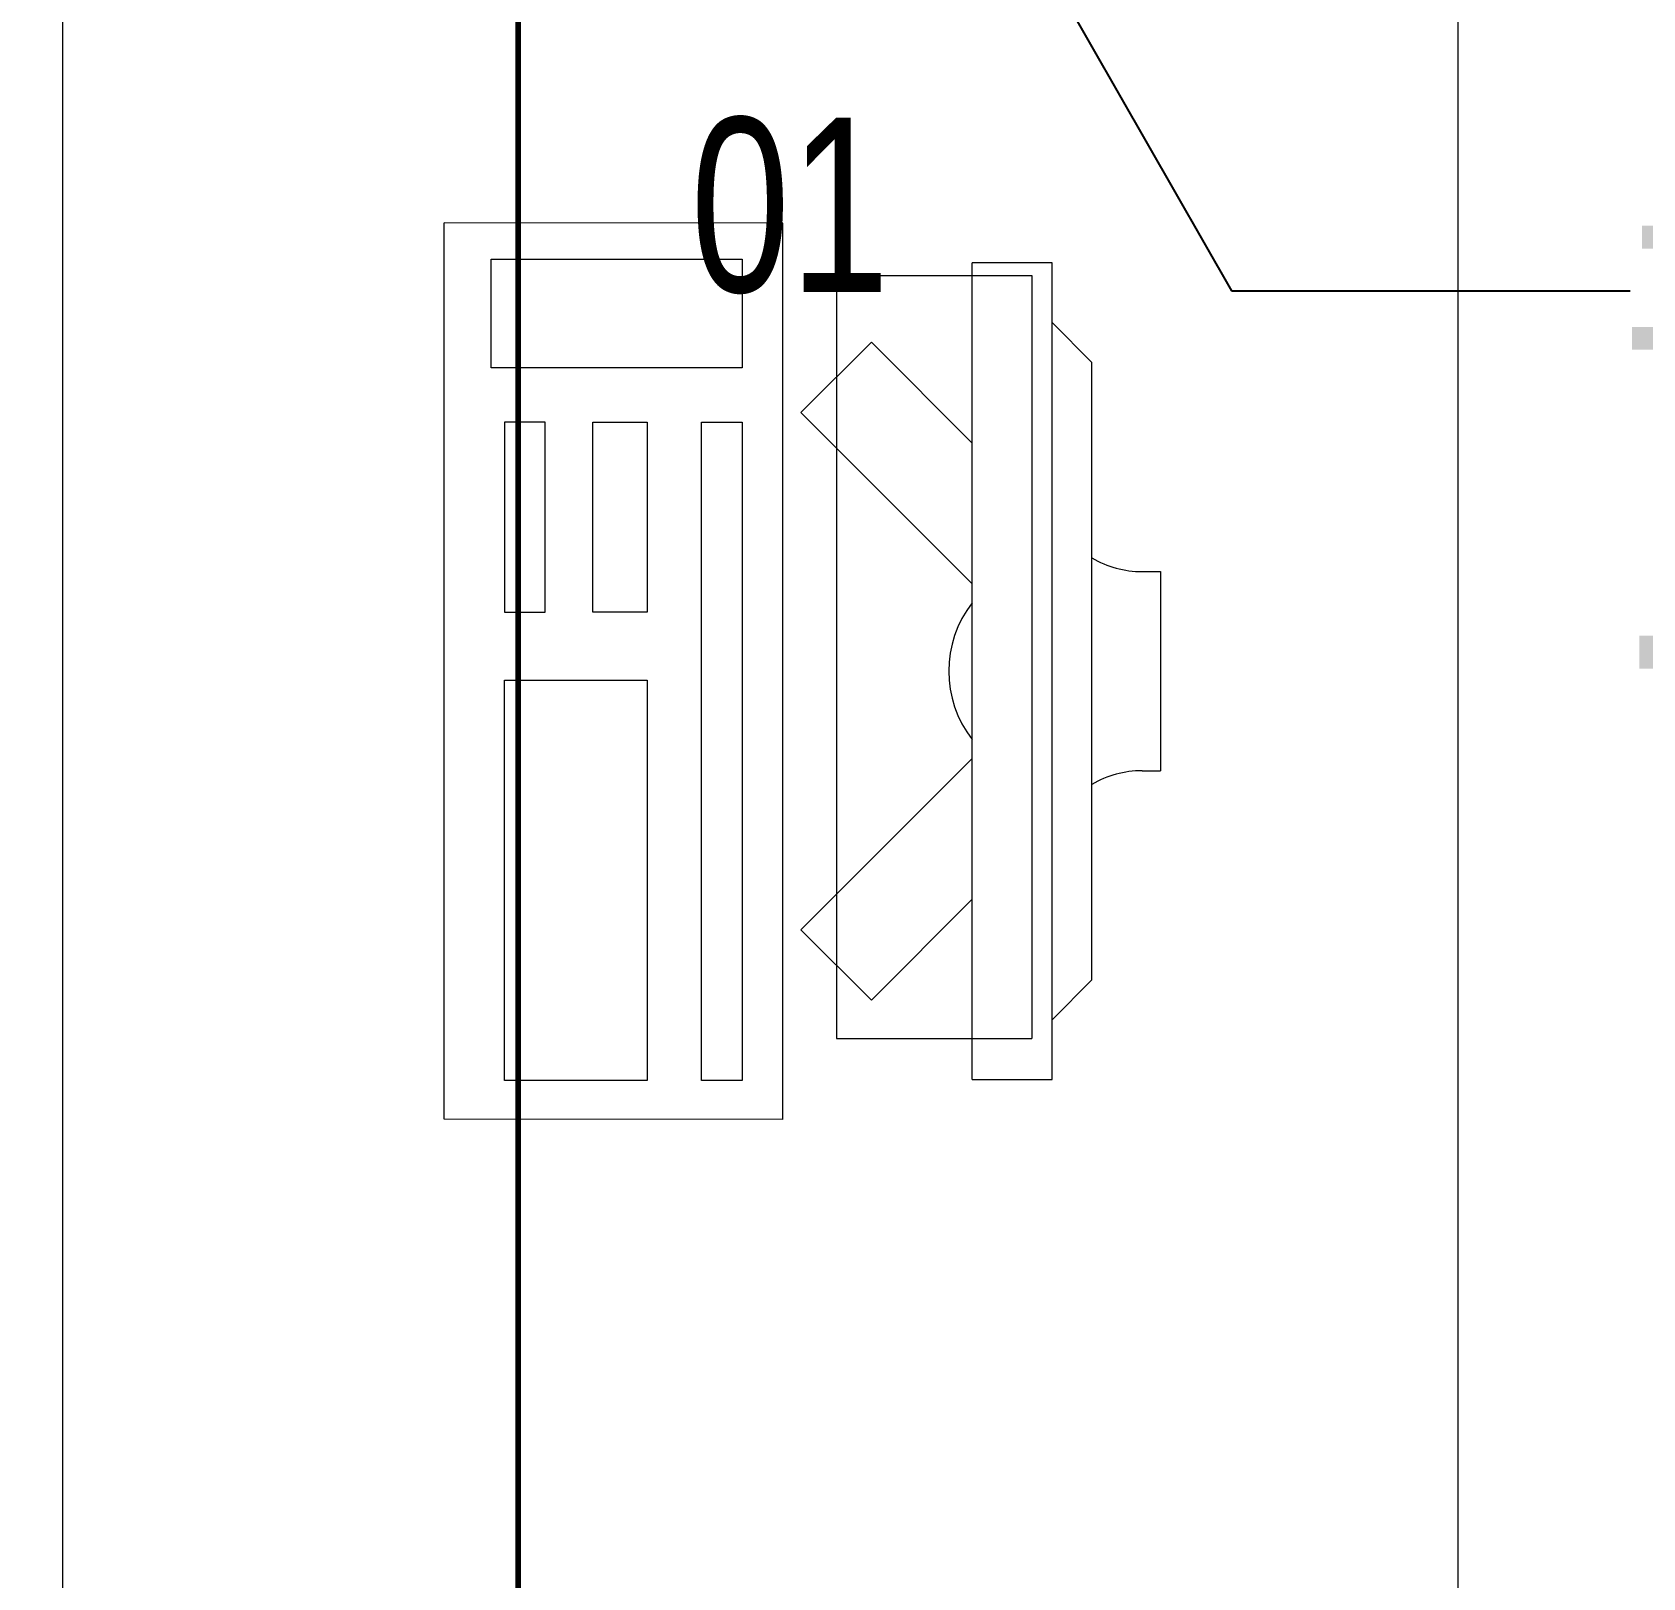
# Model space of a CAD drawing. Header units: metres. Extents: x 75097 to 220695, y -1557923 to -1361206.
# Drawn here: x 102835 to 103643, y -1405479 to -1404704 of the extents above; entities that cross this region are included whole.
import ezdxf
from ezdxf import colors
from ezdxf.entities.mleader import LeaderData, LeaderLine
from ezdxf.math import Vec2, Vec3

# ---------------------------------------------------------------- set-up
doc = ezdxf.new("R2010")
doc.units = ezdxf.units.M
doc.layers.get('0').update_dxf_attribs({"lineweight": 0})
doc.layers.add('A-100 - Copy$0$Medical Equipment and Furniture', color=8, linetype='Continuous', lineweight=0)
doc.layers.add('E-POWR', color=7, linetype='Continuous', lineweight=9, true_color=0x4e7e3e)
doc.styles.add('A-100 - Copy$0$X3G_ENTITY_257CFD', font='swisscl.ttf', dxfattribs={"height": 200})
doc.styles.get("Standard").update_dxf_attribs({"font": 'GOTHIC.TTF'})

# ---------------------------------------------------------------- blocks, each defined once
blk = doc.blocks.new('A-100 - Copy$0$ITCWLS1-P')
for p, q in [((-0.17, 0.45), (-0.17, 0)), ((-0.17, 0.45), (0, 0.45)), ((0, 0.45), (0, 0)), ((-0.26509, 0.43, 0), (-0.30509, 0.43, 0)), ((-0.30509, 0.43, 0), (-0.30509, 0.02, 0)), ((-0.26509, 0.43, 0), (-0.26509, 0.02, 0)), ((-0.14957, 0.43047), (-0.12914, 0.43047)), ((-0.12914, 0.43047), (-0.12914, 0.40893)), ((-0.197, 0.40939), (-0.295, 0.40939)), ((-0.295, 0.02639), (-0.295, 0.40939)), ((-0.197, 0.02639), (-0.197, 0.40939)), ((-0.32509, 0.38, 0), (-0.30509, 0.4, 0)), ((-0.32509, 0.38, 0), (-0.32509, 0.07, 0)), ((-0.35032, 0.275), (-0.35961, 0.275)), ((-0.35961, 0.175), (-0.35961, 0.275)), ((-0.35032, 0.175), (-0.35961, 0.175)), ((-0.32509, 0.07, 0), (-0.30509, 0.05, 0)), ((-0.197, 0.02639), (-0.295, 0.02639)), ((-0.30509, 0.02, 0), (-0.26509, 0.02, 0)), ((-0.17, 0), (0, 0))]:
    blk.add_line(p, q)
at = {"extrusion": (2.48281e-10, 3.18408e-10, -1)}
for p, q in [((-0.26509, 0.33952), (-0.21443, 0.39019)), ((-0.17907, 0.35483), (-0.21443, 0.39019)), ((-0.26509, 0.26881), (-0.17907, 0.35483))]:
    blk.add_line(p, q, dxfattribs=at)
at = {"extrusion": (2.48281e-10, -3.18408e-10, -1)}
for p, q in [((-0.26509, 0.18119), (-0.17907, 0.09517)), ((-0.26509, 0.11048), (-0.21443, 0.05981)), ((-0.17907, 0.09517), (-0.21443, 0.05981))]:
    blk.add_line(p, q, dxfattribs=at)
for points in [[(-0.12914, 0.40893), (-0.12914, 0.09996), (-0.14957, 0.09996), (-0.14957, 0.43047)], [(-0.14957, 0.09997), (-0.14957, 0.09997), (-0.14957, 0.09997), (-0.14957, 0.09997), (-0.14957, 0.09997), (-0.14957, 0.09997), (-0.14957, 0.09997), (-0.14957, 0.09997), (-0.14957, 0.09997)], [(-0.14957, 0.09997), (-0.14957, 0.09997), (-0.14957, 0.09997), (-0.14957, 0.09997), (-0.14957, 0.09997), (-0.14957, 0.09997), (-0.14957, 0.09997), (-0.14957, 0.09997), (-0.14957, 0.09997), (-0.14957, 0.09997), (-0.14957, 0.09997), (-0.14957, 0.09997), (-0.14957, 0.09997), (-0.14957, 0.09997), (-0.14957, 0.09997), (-0.14957, 0.09997), (-0.14957, 0.09997), (-0.14957, 0.09997)], [(-0.14957, 0.09996), (-0.14957, 0.09996), (-0.14957, 0.09996), (-0.14957, 0.09996), (-0.14957, 0.09996), (-0.14957, 0.09996), (-0.14957, 0.09996), (-0.14957, 0.09996), (-0.14957, 0.09996), (-0.14957, 0.09996)], [(-0.14957, 0.09996), (-0.14957, 0.09996), (-0.14957, 0.09996), (-0.14957, 0.09996), (-0.14957, 0.09996), (-0.14957, 0.09996), (-0.14957, 0.09996)], [(-0.14957, 0.09997), (-0.14957, 0.09997), (-0.14957, 0.09997), (-0.14957, 0.09997), (-0.14957, 0.09997), (-0.14957, 0.09997), (-0.14957, 0.09997), (-0.14957, 0.09997), (-0.14957, 0.09997), (-0.14957, 0.09997)], [(-0.14957, 0.09997), (-0.14957, 0.09997), (-0.14957, 0.09997), (-0.14957, 0.09997), (-0.14957, 0.09997), (-0.14957, 0.09997), (-0.14957, 0.09997), (-0.14957, 0.09997), (-0.14957, 0.09997), (-0.14957, 0.09997), (-0.14957, 0.09997), (-0.14957, 0.09997), (-0.14957, 0.09997), (-0.14957, 0.09997), (-0.14957, 0.09997)], [(-0.14957, 0.09997), (-0.14957, 0.09997), (-0.14957, 0.09997), (-0.14957, 0.09997), (-0.14957, 0.09997), (-0.14957, 0.09997), (-0.14957, 0.09997), (-0.14957, 0.09997), (-0.14957, 0.09997), (-0.14957, 0.09997)], [(-0.14957, 0.09997), (-0.14957, 0.09997), (-0.14957, 0.09997), (-0.14957, 0.09997), (-0.14957, 0.09997), (-0.14957, 0.09997), (-0.14957, 0.09997), (-0.14957, 0.09997), (-0.14957, 0.09997), (-0.14957, 0.09997)], [(-0.14957, 0.09996), (-0.14957, 0.09996), (-0.14957, 0.09996), (-0.14957, 0.09996), (-0.14957, 0.09996), (-0.14957, 0.09996), (-0.14957, 0.09996), (-0.14957, 0.09996), (-0.14957, 0.09996), (-0.14957, 0.09996), (-0.14957, 0.09996), (-0.14957, 0.09996), (-0.14957, 0.09996), (-0.14957, 0.09996), (-0.14957, 0.09996), (-0.14957, 0.09996), (-0.14957, 0.09996), (-0.14957, 0.09996), (-0.14957, 0.09997), (-0.14957, 0.09997), (-0.14957, 0.09997), (-0.14957, 0.09997), (-0.14957, 0.09997), (-0.14957, 0.09997), (-0.14957, 0.09997), (-0.14957, 0.09997), (-0.14957, 0.09997), (-0.14957, 0.09997), (-0.14957, 0.09997), (-0.14957, 0.09997), (-0.14957, 0.09997), (-0.14957, 0.09997), (-0.14956, 0.09997), (-0.14956, 0.09997), (-0.14956, 0.09997), (-0.14956, 0.09996), (-0.14956, 0.09996), (-0.14956, 0.09996), (-0.14956, 0.09996), (-0.14956, 0.09996), (-0.14956, 0.09996), (-0.14956, 0.09996), (-0.14956, 0.09996), (-0.14956, 0.09996), (-0.14956, 0.09996), (-0.14956, 0.09996), (-0.14956, 0.09996), (-0.14956, 0.09996), (-0.14957, 0.09996), (-0.14957, 0.09996), (-0.14957, 0.09996), (-0.14957, 0.09996), (-0.14957, 0.09996), (-0.14957, 0.09996)], [(-0.14957, 0.09996), (-0.14957, 0.09996), (-0.14957, 0.09996), (-0.14957, 0.09996), (-0.14957, 0.09996), (-0.14957, 0.09996), (-0.14957, 0.09996), (-0.14957, 0.09996), (-0.14957, 0.09996), (-0.14957, 0.09996), (-0.14957, 0.09997), (-0.14957, 0.09997), (-0.14957, 0.09997), (-0.14957, 0.09996), (-0.14957, 0.09996), (-0.14957, 0.09996), (-0.14957, 0.09996), (-0.14957, 0.09996), (-0.14957, 0.09996), (-0.14957, 0.09997), (-0.14957, 0.09997), (-0.14957, 0.09997), (-0.14957, 0.09997), (-0.14957, 0.09997), (-0.14957, 0.09997), (-0.14957, 0.09997), (-0.14957, 0.09997), (-0.14957, 0.09997), (-0.14957, 0.09997), (-0.14957, 0.09997), (-0.14957, 0.09997), (-0.14957, 0.09997), (-0.14957, 0.09997), (-0.14957, 0.09997), (-0.14957, 0.09997), (-0.14957, 0.09997), (-0.14957, 0.09997), (-0.14957, 0.09997), (-0.14957, 0.09997), (-0.14957, 0.09997), (-0.14957, 0.09997), (-0.14957, 0.09997), (-0.14957, 0.09997), (-0.14957, 0.09997), (-0.14957, 0.09997), (-0.14957, 0.09997), (-0.14957, 0.09997), (-0.14957, 0.09997), (-0.14957, 0.09997), (-0.14957, 0.09997), (-0.14957, 0.09997), (-0.14957, 0.09997), (-0.14957, 0.09997), (-0.14957, 0.09997), (-0.14957, 0.09997), (-0.14957, 0.09997), (-0.14957, 0.09997), (-0.14957, 0.09997), (-0.14957, 0.09997), (-0.14957, 0.09997), (-0.14957, 0.09997), (-0.14957, 0.09997), (-0.14957, 0.09997), (-0.14957, 0.09997), (-0.14957, 0.09997), (-0.14957, 0.09997), (-0.14957, 0.09997), (-0.14957, 0.09997), (-0.14957, 0.09997), (-0.14957, 0.09997), (-0.14957, 0.09997), (-0.14957, 0.09997), (-0.14957, 0.09997), (-0.14957, 0.09997), (-0.14957, 0.09997), (-0.14957, 0.09997), (-0.14957, 0.09997), (-0.14957, 0.09997), (-0.14957, 0.09997), (-0.14957, 0.09997), (-0.14956, 0.09997), (-0.14957, 0.09997), (-0.14957, 0.09997), (-0.14957, 0.09997), (-0.14957, 0.09997), (-0.14956, 0.09997), (-0.14957, 0.09997), (-0.14957, 0.09997), (-0.14957, 0.09997), (-0.14957, 0.09997), (-0.14957, 0.09997), (-0.14957, 0.09997), (-0.14957, 0.09997), (-0.14957, 0.09997), (-0.14957, 0.09997), (-0.14957, 0.09997), (-0.14956, 0.09997), (-0.14957, 0.09996), (-0.14957, 0.09996), (-0.14957, 0.09996), (-0.14956, 0.09996), (-0.14957, 0.09996), (-0.14957, 0.09996), (-0.14957, 0.09996), (-0.14957, 0.09996), (-0.14957, 0.09996), (-0.14957, 0.09996), (-0.14957, 0.09996), (-0.14957, 0.09996), (-0.14957, 0.09996), (-0.14957, 0.09996)], [(-0.14957, 0.09996), (-0.14957, 0.09996), (-0.14957, 0.09996), (-0.14957, 0.09996), (-0.14957, 0.09996), (-0.14957, 0.09996), (-0.14957, 0.09996), (-0.14957, 0.09996)], [(-0.14957, 0.09996), (-0.14957, 0.09996), (-0.14957, 0.09996), (-0.14957, 0.09996), (-0.14957, 0.09996), (-0.14957, 0.09996), (-0.14957, 0.09996), (-0.14957, 0.09996), (-0.14957, 0.09996), (-0.14957, 0.09996), (-0.14957, 0.09996), (-0.14957, 0.09996), (-0.14957, 0.09996), (-0.14957, 0.09996), (-0.14957, 0.09996), (-0.14957, 0.09996), (-0.14957, 0.09996), (-0.14957, 0.09996), (-0.14957, 0.09996), (-0.14957, 0.09996), (-0.14957, 0.09996), (-0.14957, 0.09996), (-0.14957, 0.09996), (-0.14957, 0.09996), (-0.14957, 0.09996), (-0.14957, 0.09996), (-0.14957, 0.09996), (-0.14957, 0.09996), (-0.14957, 0.09996), (-0.14957, 0.09996), (-0.14957, 0.09996), (-0.14957, 0.09996), (-0.14957, 0.09996), (-0.14957, 0.09996), (-0.14957, 0.09996), (-0.14957, 0.09996), (-0.14957, 0.09996), (-0.14957, 0.09996), (-0.14957, 0.09996), (-0.14957, 0.09996), (-0.14957, 0.09996), (-0.14957, 0.09996), (-0.14957, 0.09996), (-0.14957, 0.09996), (-0.14957, 0.09996), (-0.14957, 0.09996), (-0.14957, 0.09996), (-0.14957, 0.09996), (-0.14956, 0.09996), (-0.14956, 0.09996), (-0.14956, 0.09996), (-0.14956, 0.09996), (-0.14957, 0.09996), (-0.14957, 0.09996), (-0.14957, 0.09996), (-0.14957, 0.09996), (-0.14957, 0.09996), (-0.14957, 0.09996), (-0.14956, 0.09996), (-0.14957, 0.09996), (-0.14957, 0.09996), (-0.14957, 0.09996), (-0.14957, 0.09996), (-0.14957, 0.09996), (-0.14957, 0.09996), (-0.14957, 0.09996), (-0.14957, 0.09996), (-0.14957, 0.09996), (-0.14957, 0.09996), (-0.14956, 0.09996), (-0.14956, 0.09996), (-0.14957, 0.09996), (-0.14957, 0.09996), (-0.14957, 0.09996), (-0.14957, 0.09996), (-0.14957, 0.09996), (-0.14957, 0.09996), (-0.14957, 0.09996), (-0.14957, 0.09996), (-0.14957, 0.09996), (-0.14957, 0.09996), (-0.14957, 0.09996), (-0.14957, 0.09996), (-0.14957, 0.09996), (-0.14957, 0.09996), (-0.14957, 0.09996), (-0.14957, 0.09996), (-0.14957, 0.09996), (-0.14957, 0.09996)], [(-0.14957, 0.09996), (-0.14957, 0.09996), (-0.14957, 0.09996), (-0.14957, 0.09996), (-0.14957, 0.09996), (-0.14957, 0.09996), (-0.14957, 0.09996), (-0.14957, 0.09996), (-0.14957, 0.09996), (-0.14957, 0.09996), (-0.14957, 0.09996), (-0.14957, 0.09996)], [(-0.14957, 0.09996), (-0.14957, 0.09996), (-0.14956, 0.09996), (-0.14956, 0.09996), (-0.14956, 0.09996), (-0.14956, 0.09996), (-0.14957, 0.09996)], [(-0.14957, 0.09996), (-0.14957, 0.09996), (-0.14957, 0.09996), (-0.14957, 0.09996), (-0.14957, 0.09996), (-0.14957, 0.09996), (-0.14957, 0.09996), (-0.14957, 0.09996), (-0.14957, 0.09996), (-0.14956, 0.09996), (-0.14956, 0.09996), (-0.14956, 0.09996), (-0.14956, 0.09996), (-0.14956, 0.09996), (-0.14956, 0.09996), (-0.14956, 0.09996), (-0.14957, 0.09996)]]:
    blk.add_lwpolyline(points)
for points in [[(-0.1019, 0.43047), (-0.03039, 0.43047), (-0.03039, 0.22944), (-0.1019, 0.22944)], [(-0.1019, 0.19536), (-0.07466, 0.19536), (-0.07466, 0.09996), (-0.1019, 0.09996)], [(-0.03039, 0.19536), (-0.05082, 0.19536), (-0.05082, 0.09996), (-0.03039, 0.09996)], [(-0.14956, 0.09996), (-0.14956, 0.09996), (-0.14956, 0.09996), (-0.14956, 0.09996), (-0.14956, 0.09996), (-0.14956, 0.09996), (-0.14956, 0.09996), (-0.14956, 0.09996), (-0.14957, 0.09996), (-0.14957, 0.09996), (-0.14957, 0.09996), (-0.14957, 0.09996), (-0.14957, 0.09996), (-0.14957, 0.09996), (-0.14957, 0.09996), (-0.14957, 0.09996), (-0.14957, 0.09996), (-0.14957, 0.09996), (-0.14957, 0.09996), (-0.14957, 0.09996), (-0.14957, 0.09996), (-0.14957, 0.09996), (-0.14957, 0.09996), (-0.14957, 0.09996), (-0.14957, 0.09996), (-0.14957, 0.09996), (-0.14957, 0.09996), (-0.14957, 0.09996), (-0.14957, 0.09996), (-0.14957, 0.09996), (-0.14957, 0.09996), (-0.14957, 0.09996), (-0.14957, 0.09996), (-0.14957, 0.09996), (-0.14957, 0.09996), (-0.14957, 0.09996), (-0.14957, 0.09996), (-0.14957, 0.09996), (-0.14957, 0.09996), (-0.14957, 0.09996), (-0.14957, 0.09996), (-0.14957, 0.09996), (-0.14957, 0.09996), (-0.14957, 0.09996), (-0.14957, 0.09996), (-0.14957, 0.09996), (-0.14957, 0.09996), (-0.14957, 0.09996), (-0.14957, 0.09996), (-0.14957, 0.09996), (-0.14957, 0.09996), (-0.14957, 0.09996), (-0.14957, 0.09996), (-0.14957, 0.09996), (-0.14957, 0.09996), (-0.14957, 0.09996), (-0.14957, 0.09996), (-0.14956, 0.09996), (-0.14956, 0.09996), (-0.14956, 0.09996), (-0.14956, 0.09996), (-0.14956, 0.09996), (-0.14956, 0.09996), (-0.14956, 0.09996), (-0.14956, 0.09996), (-0.14956, 0.09996), (-0.14956, 0.09996), (-0.14956, 0.09996), (-0.14956, 0.09996), (-0.14956, 0.09996), (-0.14956, 0.09996), (-0.14956, 0.09996), (-0.14956, 0.09996), (-0.14956, 0.09996), (-0.14956, 0.09996), (-0.14956, 0.09996), (-0.14956, 0.09996), (-0.14956, 0.09996), (-0.14956, 0.09996), (-0.14956, 0.09996), (-0.14956, 0.09996), (-0.14956, 0.09996), (-0.14956, 0.09996), (-0.14956, 0.09996), (-0.14956, 0.09996), (-0.14956, 0.09996), (-0.14956, 0.09996), (-0.14956, 0.09996), (-0.14956, 0.09996), (-0.14957, 0.09996), (-0.14957, 0.09996), (-0.14957, 0.09996), (-0.14957, 0.09996), (-0.14957, 0.09996), (-0.14957, 0.09996), (-0.14957, 0.09996), (-0.14957, 0.09996), (-0.14957, 0.09996), (-0.14957, 0.09996), (-0.14957, 0.09996), (-0.14957, 0.09996), (-0.14957, 0.09996), (-0.14957, 0.09996), (-0.14957, 0.09996), (-0.14957, 0.09996), (-0.14957, 0.09996), (-0.14957, 0.09996), (-0.14957, 0.09996), (-0.14957, 0.09996), (-0.14957, 0.09996), (-0.14957, 0.09996), (-0.14957, 0.09996), (-0.14957, 0.09996), (-0.14957, 0.09996), (-0.14957, 0.09996), (-0.14957, 0.09996), (-0.14957, 0.09996), (-0.14957, 0.09996), (-0.14957, 0.09996), (-0.14957, 0.09996), (-0.14957, 0.09996), (-0.14957, 0.09996), (-0.14957, 0.09996), (-0.14957, 0.09996), (-0.14957, 0.09996), (-0.14957, 0.09996), (-0.14957, 0.09996), (-0.14957, 0.09996), (-0.14957, 0.09996), (-0.14957, 0.09996), (-0.14957, 0.09996), (-0.14957, 0.09996), (-0.14957, 0.09996), (-0.14957, 0.09996), (-0.14957, 0.09996), (-0.14957, 0.09996), (-0.14957, 0.09996), (-0.14957, 0.09996), (-0.14957, 0.09996), (-0.14957, 0.09996), (-0.14957, 0.09996), (-0.14957, 0.09996), (-0.14957, 0.09996), (-0.14957, 0.09996), (-0.14957, 0.09996), (-0.14957, 0.09996), (-0.14957, 0.09996), (-0.14957, 0.09996), (-0.14957, 0.09996), (-0.14957, 0.09996), (-0.14957, 0.09996), (-0.14957, 0.09996), (-0.14957, 0.09996), (-0.14957, 0.09996), (-0.14956, 0.09996), (-0.14956, 0.09996), (-0.14956, 0.09996), (-0.14956, 0.09996), (-0.14956, 0.09996), (-0.14956, 0.09996), (-0.14956, 0.09996), (-0.14956, 0.09996), (-0.14956, 0.09996), (-0.14956, 0.09996), (-0.14956, 0.09996), (-0.14956, 0.09996), (-0.14956, 0.09996), (-0.14956, 0.09996), (-0.14956, 0.09996), (-0.14956, 0.09996), (-0.14956, 0.09996), (-0.14956, 0.09996), (-0.14956, 0.09996), (-0.14956, 0.09996), (-0.14956, 0.09996), (-0.14956, 0.09996), (-0.14956, 0.09996), (-0.14956, 0.09996), (-0.14956, 0.09996), (-0.14956, 0.09996), (-0.14956, 0.09996), (-0.14956, 0.09996), (-0.14956, 0.09996), (-0.14956, 0.09996), (-0.14956, 0.09996), (-0.14956, 0.09996), (-0.14956, 0.09996), (-0.14956, 0.09996), (-0.14956, 0.09996), (-0.14956, 0.09996), (-0.14956, 0.09996), (-0.14956, 0.09996), (-0.14956, 0.09996), (-0.14956, 0.09996), (-0.14956, 0.09996), (-0.14956, 0.09996), (-0.14956, 0.09996), (-0.14956, 0.09996), (-0.14956, 0.09996), (-0.14956, 0.09996), (-0.14956, 0.09996), (-0.14957, 0.09996), (-0.14957, 0.09996), (-0.14957, 0.09996), (-0.14957, 0.09996), (-0.14957, 0.09996), (-0.14957, 0.09996), (-0.14957, 0.09996), (-0.14957, 0.09996), (-0.14957, 0.09996), (-0.14957, 0.09996), (-0.14957, 0.09996), (-0.14957, 0.09996), (-0.14957, 0.09996), (-0.14957, 0.09996), (-0.14957, 0.09996), (-0.14957, 0.09996), (-0.14957, 0.09996), (-0.14957, 0.09996), (-0.14957, 0.09996), (-0.14957, 0.09996), (-0.14957, 0.09996), (-0.14957, 0.09996), (-0.14957, 0.09996), (-0.14957, 0.09996), (-0.14957, 0.09996), (-0.14957, 0.09996), (-0.14957, 0.09996), (-0.14957, 0.09996), (-0.14957, 0.09996), (-0.14957, 0.09996), (-0.14957, 0.09996), (-0.14957, 0.09996), (-0.14957, 0.09996), (-0.14957, 0.09996), (-0.14956, 0.09996), (-0.14956, 0.09996), (-0.14956, 0.09996), (-0.14956, 0.09996), (-0.14956, 0.09996), (-0.14956, 0.09996), (-0.14956, 0.09996), (-0.14956, 0.09996), (-0.14956, 0.09996), (-0.14956, 0.09996), (-0.14956, 0.09996), (-0.14956, 0.09996), (-0.14956, 0.09996), (-0.14956, 0.09996), (-0.14956, 0.09996), (-0.14956, 0.09996), (-0.14956, 0.09996), (-0.14956, 0.09996), (-0.14956, 0.09996), (-0.14956, 0.09996), (-0.14956, 0.09996), (-0.14956, 0.09996), (-0.14956, 0.09996), (-0.14956, 0.09996), (-0.14956, 0.09996), (-0.14956, 0.09996), (-0.14956, 0.09996), (-0.14956, 0.09996), (-0.14956, 0.09996), (-0.14956, 0.09996), (-0.14956, 0.09996), (-0.14956, 0.09996), (-0.14956, 0.09996), (-0.14956, 0.09996), (-0.14956, 0.09996), (-0.14956, 0.09996), (-0.14956, 0.09996), (-0.14956, 0.09996), (-0.14956, 0.09996), (-0.14956, 0.09996), (-0.14956, 0.09996), (-0.14956, 0.09996)], [(-0.14957, 0.09996), (-0.14957, 0.09996), (-0.14957, 0.09996), (-0.14957, 0.09996), (-0.14957, 0.09996), (-0.14957, 0.09996), (-0.14957, 0.09996), (-0.14957, 0.09996), (-0.14957, 0.09996), (-0.14957, 0.09996), (-0.14957, 0.09996), (-0.14957, 0.09996), (-0.14957, 0.09996), (-0.14957, 0.09996), (-0.14957, 0.09996), (-0.14957, 0.09996), (-0.14957, 0.09996), (-0.14957, 0.09996), (-0.14957, 0.09996), (-0.14957, 0.09996), (-0.14957, 0.09996), (-0.14957, 0.09996), (-0.14957, 0.09996), (-0.14957, 0.09996), (-0.14957, 0.09996), (-0.14957, 0.09996), (-0.14957, 0.09996), (-0.14957, 0.09996), (-0.14957, 0.09996), (-0.14957, 0.09996), (-0.14957, 0.09996), (-0.14957, 0.09996), (-0.14957, 0.09996), (-0.14957, 0.09996), (-0.14957, 0.09996), (-0.14957, 0.09996), (-0.14957, 0.09996), (-0.14957, 0.09996), (-0.14957, 0.09996), (-0.14957, 0.09996), (-0.14957, 0.09996), (-0.14957, 0.09996), (-0.14957, 0.09996), (-0.14957, 0.09996), (-0.14957, 0.09996), (-0.14957, 0.09996), (-0.14957, 0.09996), (-0.14957, 0.09996), (-0.14957, 0.09996), (-0.14957, 0.09996), (-0.14957, 0.09996), (-0.14957, 0.09996), (-0.14957, 0.09996), (-0.14957, 0.09996), (-0.14957, 0.09996), (-0.14957, 0.09996), (-0.14957, 0.09996), (-0.14957, 0.09996), (-0.14957, 0.09996), (-0.14957, 0.09996), (-0.14957, 0.09996), (-0.14957, 0.09996), (-0.14957, 0.09996), (-0.14957, 0.09996), (-0.14957, 0.09996), (-0.14957, 0.09996), (-0.14957, 0.09996), (-0.14957, 0.09996), (-0.14957, 0.09996), (-0.14957, 0.09996), (-0.14957, 0.09996), (-0.14957, 0.09996), (-0.14957, 0.09996), (-0.14957, 0.09996), (-0.14957, 0.09996), (-0.14957, 0.09996), (-0.14957, 0.09996), (-0.14957, 0.09996), (-0.14957, 0.09996), (-0.14957, 0.09996), (-0.14957, 0.09996), (-0.14957, 0.09996), (-0.14957, 0.09996), (-0.14957, 0.09996), (-0.14957, 0.09996), (-0.14957, 0.09996), (-0.14957, 0.09996), (-0.14957, 0.09996), (-0.14957, 0.09996), (-0.14957, 0.09996), (-0.14957, 0.09996), (-0.14957, 0.09996), (-0.14957, 0.09996), (-0.14957, 0.09996), (-0.14957, 0.09996), (-0.14957, 0.09996), (-0.14957, 0.09996), (-0.14957, 0.09996), (-0.14957, 0.09996), (-0.14957, 0.09996), (-0.14957, 0.09996), (-0.14957, 0.09996), (-0.14957, 0.09996), (-0.14957, 0.09996), (-0.14957, 0.09996), (-0.14957, 0.09996), (-0.14957, 0.09996), (-0.14957, 0.09996), (-0.14957, 0.09996), (-0.14957, 0.09996), (-0.14957, 0.09996), (-0.14957, 0.09996), (-0.14957, 0.09996), (-0.14957, 0.09996), (-0.14957, 0.09996), (-0.14957, 0.09996), (-0.14957, 0.09996), (-0.14957, 0.09996), (-0.14957, 0.09996), (-0.14957, 0.09996), (-0.14957, 0.09996), (-0.14957, 0.09996), (-0.14957, 0.09996), (-0.14957, 0.09996), (-0.14957, 0.09996), (-0.14957, 0.09996), (-0.14957, 0.09996), (-0.14957, 0.09996), (-0.14957, 0.09996), (-0.14957, 0.09996), (-0.14957, 0.09996), (-0.14957, 0.09996), (-0.14957, 0.09996), (-0.14957, 0.09996), (-0.14957, 0.09996), (-0.14957, 0.09996), (-0.14957, 0.09996), (-0.14957, 0.09996), (-0.14957, 0.09996), (-0.14957, 0.09996), (-0.14957, 0.09996), (-0.14957, 0.09996), (-0.14957, 0.09996), (-0.14957, 0.09996), (-0.14957, 0.09996), (-0.14957, 0.09996), (-0.14957, 0.09996), (-0.14957, 0.09996), (-0.14957, 0.09996), (-0.14957, 0.09996), (-0.14957, 0.09996), (-0.14957, 0.09996), (-0.14957, 0.09996), (-0.14957, 0.09996), (-0.14957, 0.09996), (-0.14957, 0.09996), (-0.14957, 0.09996), (-0.14957, 0.09996), (-0.14957, 0.09996), (-0.14957, 0.09996), (-0.14957, 0.09996), (-0.14957, 0.09996), (-0.14957, 0.09996), (-0.14957, 0.09996), (-0.14957, 0.09996), (-0.14957, 0.09996), (-0.14957, 0.09996), (-0.14957, 0.09996), (-0.14957, 0.09996), (-0.14957, 0.09996), (-0.14957, 0.09996), (-0.14957, 0.09996), (-0.14957, 0.09996), (-0.14957, 0.09996), (-0.14957, 0.09996), (-0.14957, 0.09996), (-0.14957, 0.09996), (-0.14957, 0.09996), (-0.14957, 0.09996), (-0.14957, 0.09996), (-0.14957, 0.09996), (-0.14957, 0.09996), (-0.14957, 0.09996), (-0.14957, 0.09996), (-0.14957, 0.09996), (-0.14957, 0.09996), (-0.14957, 0.09996), (-0.14957, 0.09996), (-0.14957, 0.09996), (-0.14957, 0.09996), (-0.14957, 0.09996), (-0.14957, 0.09996), (-0.14957, 0.09996), (-0.14957, 0.09996), (-0.14957, 0.09996), (-0.14957, 0.09996), (-0.14957, 0.09996), (-0.14957, 0.09996), (-0.14957, 0.09996), (-0.14957, 0.09996), (-0.14957, 0.09996), (-0.14957, 0.09996), (-0.14957, 0.09996), (-0.14957, 0.09996), (-0.14957, 0.09996), (-0.14957, 0.09996), (-0.14957, 0.09996), (-0.14957, 0.09996), (-0.14957, 0.09996), (-0.14957, 0.09996), (-0.14957, 0.09996), (-0.14957, 0.09996), (-0.14957, 0.09996), (-0.14957, 0.09996)], [(-0.14957, 0.09996), (-0.14957, 0.09996), (-0.14957, 0.09996), (-0.14957, 0.09996), (-0.14957, 0.09996), (-0.14957, 0.09996), (-0.14957, 0.09996), (-0.14957, 0.09996), (-0.14957, 0.09996), (-0.14957, 0.09996), (-0.14957, 0.09996), (-0.14957, 0.09996), (-0.14957, 0.09996), (-0.14957, 0.09996), (-0.14957, 0.09996), (-0.14957, 0.09996), (-0.14957, 0.09996), (-0.14957, 0.09996), (-0.14957, 0.09996), (-0.14957, 0.09996), (-0.14957, 0.09996), (-0.14957, 0.09996), (-0.14957, 0.09996), (-0.14957, 0.09996), (-0.14957, 0.09996), (-0.14957, 0.09996), (-0.14957, 0.09996), (-0.14957, 0.09996), (-0.14957, 0.09996), (-0.14957, 0.09996), (-0.14957, 0.09996), (-0.14957, 0.09996), (-0.14957, 0.09996), (-0.14957, 0.09996), (-0.14957, 0.09996), (-0.14957, 0.09996), (-0.14957, 0.09996), (-0.14957, 0.09996), (-0.14957, 0.09996), (-0.14957, 0.09996), (-0.14957, 0.09996), (-0.14957, 0.09996), (-0.14957, 0.09996), (-0.14957, 0.09996), (-0.14957, 0.09996), (-0.14957, 0.09996), (-0.14957, 0.09996), (-0.14957, 0.09996), (-0.14957, 0.09996), (-0.14957, 0.09996), (-0.14957, 0.09996), (-0.14957, 0.09996), (-0.14957, 0.09996), (-0.14957, 0.09996), (-0.14957, 0.09996), (-0.14957, 0.09996), (-0.14957, 0.09996), (-0.14957, 0.09996), (-0.14957, 0.09996), (-0.14957, 0.09996), (-0.14957, 0.09996), (-0.14957, 0.09996), (-0.14957, 0.09996), (-0.14957, 0.09996), (-0.14957, 0.09996), (-0.14957, 0.09996), (-0.14957, 0.09996), (-0.14957, 0.09996), (-0.14957, 0.09996), (-0.14957, 0.09996), (-0.14957, 0.09996), (-0.14957, 0.09996), (-0.14957, 0.09996), (-0.14957, 0.09996), (-0.14957, 0.09996), (-0.14957, 0.09996), (-0.14957, 0.09996), (-0.14957, 0.09996), (-0.14957, 0.09996), (-0.14957, 0.09996), (-0.14957, 0.09996), (-0.14957, 0.09996), (-0.14957, 0.09996), (-0.14957, 0.09996), (-0.14957, 0.09996), (-0.14957, 0.09996), (-0.14957, 0.09996), (-0.14957, 0.09996), (-0.14957, 0.09996), (-0.14957, 0.09996), (-0.14957, 0.09996), (-0.14957, 0.09996), (-0.14957, 0.09996), (-0.14957, 0.09996), (-0.14957, 0.09996), (-0.14957, 0.09996), (-0.14957, 0.09996), (-0.14957, 0.09996), (-0.14957, 0.09996), (-0.14957, 0.09996), (-0.14957, 0.09996), (-0.14957, 0.09996), (-0.14957, 0.09996), (-0.14957, 0.09996), (-0.14957, 0.09996), (-0.14957, 0.09996), (-0.14957, 0.09996), (-0.14957, 0.09996), (-0.14957, 0.09996), (-0.14957, 0.09996), (-0.14957, 0.09996), (-0.14957, 0.09996), (-0.14957, 0.09996), (-0.14957, 0.09996), (-0.14957, 0.09996), (-0.14957, 0.09996), (-0.14957, 0.09996), (-0.14957, 0.09996), (-0.14957, 0.09996), (-0.14957, 0.09996), (-0.14957, 0.09996), (-0.14957, 0.09996), (-0.14957, 0.09996), (-0.14957, 0.09996), (-0.14957, 0.09996), (-0.14957, 0.09996), (-0.14957, 0.09996), (-0.14957, 0.09996), (-0.14957, 0.09996), (-0.14957, 0.09996), (-0.14957, 0.09996), (-0.14957, 0.09996), (-0.14957, 0.09996), (-0.14957, 0.09996), (-0.14957, 0.09996), (-0.14957, 0.09996), (-0.14957, 0.09996), (-0.14957, 0.09996), (-0.14957, 0.09996), (-0.14957, 0.09996), (-0.14957, 0.09996), (-0.14957, 0.09996), (-0.14957, 0.09996), (-0.14957, 0.09996), (-0.14957, 0.09996), (-0.14957, 0.09996), (-0.14957, 0.09996), (-0.14957, 0.09996), (-0.14957, 0.09996), (-0.14957, 0.09996), (-0.14957, 0.09996), (-0.14957, 0.09996), (-0.14957, 0.09996), (-0.14957, 0.09996), (-0.14957, 0.09996), (-0.14957, 0.09996), (-0.14957, 0.09996), (-0.14957, 0.09996), (-0.14957, 0.09996), (-0.14957, 0.09996), (-0.14957, 0.09996), (-0.14957, 0.09996), (-0.14957, 0.09996), (-0.14957, 0.09996), (-0.14957, 0.09996), (-0.14957, 0.09996), (-0.14957, 0.09996), (-0.14957, 0.09996), (-0.14957, 0.09996), (-0.14957, 0.09996), (-0.14957, 0.09996), (-0.14957, 0.09996), (-0.14957, 0.09996), (-0.14957, 0.09996), (-0.14957, 0.09996), (-0.14957, 0.09996), (-0.14957, 0.09996), (-0.14957, 0.09996), (-0.14957, 0.09996), (-0.14957, 0.09996), (-0.14957, 0.09996), (-0.14957, 0.09996), (-0.14957, 0.09996), (-0.14957, 0.09996), (-0.14957, 0.09996), (-0.14957, 0.09996), (-0.14957, 0.09996), (-0.14957, 0.09996), (-0.14957, 0.09996), (-0.14957, 0.09996), (-0.14957, 0.09996), (-0.14957, 0.09996), (-0.14957, 0.09996), (-0.14957, 0.09996), (-0.14957, 0.09996), (-0.14957, 0.09996), (-0.14957, 0.09996), (-0.14957, 0.09996), (-0.14957, 0.09996), (-0.14957, 0.09996), (-0.14957, 0.09996), (-0.14957, 0.09996), (-0.14957, 0.09996), (-0.14957, 0.09996), (-0.14957, 0.09996), (-0.14957, 0.09996), (-0.14957, 0.09996), (-0.14957, 0.09996), (-0.14957, 0.09996), (-0.14957, 0.09996), (-0.14957, 0.09996), (-0.14957, 0.09996), (-0.14957, 0.09996), (-0.14957, 0.09996), (-0.14957, 0.09996), (-0.14957, 0.09996), (-0.14957, 0.09996), (-0.14957, 0.09996), (-0.14957, 0.09996)], [(-0.14957, 0.0727), (-0.02358, 0.0727), (-0.02358, 0.01818), (-0.14957, 0.01818)]]:
    blk.add_lwpolyline(points, close=True)
for centre, radius, start, end in [((-0.35032, 0.325), 0.05, 270, 300.30934), ((-0.3089, 0.225), 0.05564, 321.94311, 38.05689), ((-0.35032, 0.125), 0.05, 59.69066, 90)]:
    blk.add_arc(centre, radius, start, end)
blk = doc.blocks.new('A-100 - Copy')
at = {"layer": 'A-100 - Copy$0$Medical Equipment and Furniture', "elevation": 2.36}
for points in [[(103550.32, -1404022.69), (103550.32, -1408022.69), (102850.32, -1408022.69)], [(102850.32, -1407322.69), (102850.32, -1404022.69), (103550.32, -1404022.69)]]:
    blk.add_lwpolyline(points, dxfattribs=at)
at = {"layer": 'A-100 - Copy$0$Medical Equipment and Furniture', "extrusion": (2.20203e-06, -2.34751e-05, 1), "xscale": 1000.000000000007, "yscale": 1000.000000000007, "zscale": 1000.000000000007, "rotation": 179.9985892363079}
blk.add_blockref('A-100 - Copy$0$ITCWLS1-P', (103041.66, -1404799.3, 35.57), dxfattribs=at)
at = {"layer": 'A-100 - Copy$0$Medical Equipment and Furniture', "insert": (103215.23, -1404746.39, 0), "char_height": 87.473, "attachment_point": 2, "style": 'A-100 - Copy$0$X3G_ENTITY_257CFD'}
blk.add_mtext('01', dxfattribs=at)

msp = doc.modelspace()

# ---------------------------------------------------------------- linework, layer by layer
at = {"layer": 'E-POWR', "const_width": 3}
msp.add_lwpolyline([(103078.86, -1404209.55), (103078.86, -1404209.55), (103078.86, -1407604.28), (99479.92, -1407604.28), (99479.92, -1408961.1), (99479.92, -1414374.42), (99478.88, -1414948.19), (99479.93, -1417698.34), (99479.93, -1419865.57), (99479.93, -1419865.57)], dxfattribs=at)

# ---------------------------------------------------------------- leaders
at = {"layer": 'E-POWR'}
ml = msp.add_multileader_mtext('Standard', dxfattribs=at)
ml.set_content('#B1\\PTO PP-01', color=256)
ml.set_leader_properties()
ml.build(insert=Vec2(0, 0))
ml.multileader.update_dxf_attribs({"text_right_attachment_type": 6, "dogleg_length": 200, "arrow_head_size": 200})
ctx = ml.context
ctx.base_point, ctx.char_height, ctx.arrow_head_size, ctx.landing_gap_size, ctx.plane_origin = Vec3(103636.81, -1404833.29, 2.36), 150, 200, 0.09, Vec3(104275.94, -1405916.86, 2.36)
ctx.right_attachment = 6
notes = []
notes.append((ctx, [(0, (1, 1, 0), (103436.81, -1404833.29, 2.36), (1, 0), 200, [(0, [(103078.86, -1404207.25, 2.36)], 0, [])])]))
ctx.mtext.insert, ctx.mtext.flow_direction = Vec3(103636.9, -1404756.41, 2.36), 5
for ctx, leaders in notes:
    for number, flags, end, landing, length, lines in leaders:
        leader = LeaderData()
        leader.index, (leader.has_last_leader_line, leader.has_dogleg_vector, leader.attachment_direction) = number, flags
        leader.last_leader_point, leader.dogleg_vector, leader.dogleg_length = Vec3(end), Vec3(landing), length
        for number, points, colour, breaks in lines:
            line = LeaderLine()
            line.index, line.vertices, line.color, line.breaks = number, Vec3.list(points), colors.encode_raw_color(colour), breaks
            leader.lines.append(line)
        ctx.leaders.append(leader)

# ---------------------------------------------------------------- next in the draw order: block references
msp.add_blockref('A-100 - Copy', (0, 0))

doc.saveas('drawing.dxf')
